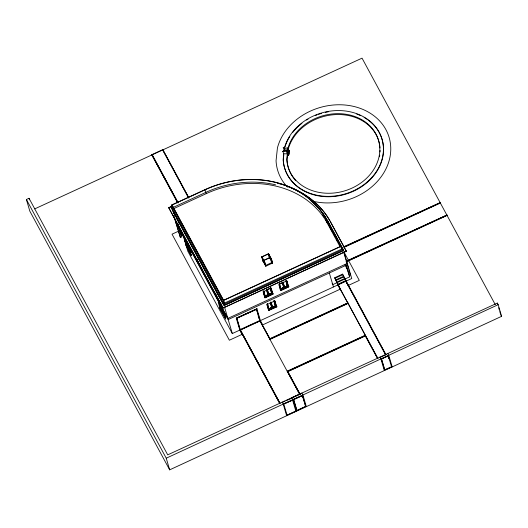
<?xml version="1.0" encoding="UTF-8"?>
<svg xmlns="http://www.w3.org/2000/svg" width="528" height="528" viewBox="0 0 528 528"><rect width="100%" height="100%" fill="white"/><g stroke="black" fill="none" stroke-linecap="round" stroke-linejoin="round"><path stroke-width="0.79" d="M283.76 153.602L283.166 159.463A50.787 42.154 -16.4 0 0 355.991 189.559A50.787 42.154 -16.4 0 0 364.439 117.315A50.787 42.154 -16.4 0 0 284.566 147.53M284.117 150.295C283.681 149.51 284.137 151.8 284.176 150.018M283.364 159.053L283.793 155.054M287.371 153.74C288.064 154.783 286.354 151.523 287.687 150.051M287.344 153.872L288.413 153.866L288.77 150.084L284.137 150.124M287.483 154.334L288.552 154.328L288.895 150.513L288.255 150.513M288.552 154.328L288.895 150.513M287.615 154.803L288.691 154.796L289.034 150.975L288.394 150.982M288.691 154.796L289.034 150.975M288.902 154.526L289.06 153.061M284.143 150.249L288.77 150.084M283.701 154.433L282.975 151.318M288.143 150.216L287.727 150.223L288.13 150.091M287.41 153.707L287.925 155.377M201.623 267.722L201.848 269.405L197.644 260.977M221.74 306.207L216.097 295.112M219.608 308.062L225.773 318.899L219.892 308.015M219.925 308.029L220.691 307.606L225.911 317.242M224.004 312.972L225.515 319.018M186.681 246.767L187.519 246.325L186.463 242.761M169.666 469.847L166.241 458.198L498.175 304.676L497.31 303.079L167.713 454.859L29.027 198.29L26.4 199.498L29.825 211.147L169.666 469.847L501.6 316.325L498.175 304.676M283.747 404.006L292.631 400.099L283.747 404.006L287.08 415.186L295.878 411.121L292.545 399.934M293.594 399.452L302.478 395.545L305.725 406.567L296.927 410.632L293.594 399.452L296.927 410.632M384.754 370.016L381.421 358.829L388.337 355.832L381.506 358.987L384.754 370.016L391.578 366.854L388.245 355.674M293.68 399.61L302.478 395.545M296.842 410.474L305.639 406.408L302.392 395.38M384.668 369.857L391.578 366.854M151.826 154.961L151.972 154.453L178.121 202.818M162.584 150.005L162.73 149.497L188.872 197.861M34.69 208.903L362.043 58.153L495.277 304.63M171.851 204.93L205.009 189.664A93.251 77.398 -16.4 0 1 325.783 218.288L340.963 246.358L341.761 249.077L224.288 303.171L172.649 207.649L171.851 204.93L223.489 300.458L224.288 303.171M172.953 208.085L172.042 204.983L205.062 189.77A93.106 77.279 -16.4 0 1 325.657 218.354L340.771 246.312L341.682 249.421M346.355 251.282L330.403 221.694L346.355 251.282L222.974 308.095L168.742 207.775L172.379 205.88M168.742 207.775L171.699 206.415M171.58 208.468L171.237 207.306L172.722 206.62M172.649 207.649L205.808 192.383A93.251 77.398 -16.4 0 1 275.596 184.826M173.184 208.864L206.204 193.657A93.106 77.279 -16.4 0 1 326.799 222.235L339.999 246.655M180.22 230.406L172.036 234.175L229.363 340.223L242.543 334.151M173.745 215.84L180.411 237.541L181.784 236.907L179.045 227.588M184.477 239.844L189.479 249.025L184.919 240.596L186.476 246.807M186.82 243.362L187.638 246.517L186.496 242.636M191.182 255.202L189.407 248.965L191.182 255.202L186.622 246.662L190.918 255.017M263.083 261.538L261.716 256.885L268.567 253.724L271.491 259.136L272.633 263.017L265.782 266.171L262.858 260.766L269.709 257.611L272.633 263.017M263.063 260.872L261.901 256.931L268.495 253.895L271.359 259.195L272.501 263.076L269.287 257.136M263.776 260.476L269.636 257.776L268.495 253.895M261.901 256.931L264.772 262.231L261.716 256.885M265.564 265.472L272.158 262.436M224.473 303.395L223.562 300.287L340.771 246.312M223.489 300.458L340.963 246.358M343.979 246.695L440.246 202.64L344.098 246.906M344.091 247.084L440.246 202.811M344.183 247.315L440.359 203.029L440.128 202.422M343.174 249.421L343.517 250.589L224.077 305.593L223.733 304.425L343.174 249.421L327.538 220.519A94.321 78.283 -16.4 0 0 311.091 201.023M220.044 304.669L220.823 307.837L219.912 304.729M220.196 304.966L221.041 307.85L223.529 312.2M222.974 308.095L346.295 251.09M267.247 289.41L269.458 288.387M280.117 283.477L281.596 282.797M221.041 307.85L223.595 312.338M222.935 310.028L223.78 312.913L223.588 311.434M268.046 294.703L265.096 296.063L268.072 294.756L266.587 289.707M268.699 294.4L271.682 293.093L268.732 294.452L267.214 289.357M280.837 288.809L283.82 287.509L280.87 288.862L279.352 283.767M284.447 287.153L287.43 285.846L284.473 287.206L282.962 282.104M270.468 287.701L272.065 293.139L264.911 296.564L263.254 291.027M286.216 280.454L287.813 285.886L280.652 289.318L278.995 283.774M264.594 296.756L272.461 293.132L273.082 294.004L264.97 297.825L264.957 297.455M272.507 293.291L272.857 293.931L271.141 288.103L263.274 291.727L264.983 297.554L264.64 296.914L272.507 293.291L271.003 288.176M286.75 280.922L288.255 286.037L280.381 289.661L279.088 285.259M280.573 290.268L280.335 289.509L288.209 285.886L288.823 286.75L280.711 290.578L280.573 290.268L280.711 290.578M264.851 297.614L272.956 293.773M280.599 290.36L288.704 286.519M264.97 297.825L273.082 294.004M280.691 290.499L288.823 286.75M346.229 261.182L446.959 215.068L346.342 261.393M346.309 261.591L446.959 215.239M346.454 261.782L447.077 215.45L446.846 214.85M236.273 318.179L256.958 308.854L236.273 318.179L239.87 330.257L260.462 320.773L256.872 308.695M240.326 330.046L236.815 318.239L256.489 309.177L260.007 320.984M256.575 309.342L236.815 318.239M342.56 274.124L342.731 274.712L334.864 278.335L334.693 277.754L342.56 274.124L345.154 278.929L345.84 281.259L385.737 355.001M272.474 307.21L275.451 305.903L272.501 307.263L270.989 302.168M271.847 307.567L268.864 308.873L271.847 307.567L270.329 302.465M274.237 300.511L275.84 305.95L268.679 309.375L267.082 303.943M276.283 306.101L276.626 306.742L274.91 300.914L267.043 304.537L268.759 310.365L268.409 309.725L276.283 306.101L274.778 300.986M276.85 306.814L268.627 310.424L268.363 309.566L276.236 305.943L276.87 306.893L276.731 306.583M268.627 310.424L276.758 306.676M343.596 276.309L343.768 276.89L335.9 280.513L335.729 279.932L343.596 276.309L342.731 274.712M336.937 282.698L336.765 282.117L344.632 278.494L343.768 276.89M344.632 278.494L344.804 279.074L332.759 284.638L332.152 283.516M345.154 278.929L349.681 276.844L346.256 265.195M337.63 284.605L348.044 303.442L269.993 339.385L259.901 320.542L270.257 339.266M344.018 252.12L359.297 280.388L348.15 285.523L345.84 281.259L346.018 280.744L385.889 354.493M240.075 330.112L239.963 329.723L259.776 320.555L299.449 393.888M337.63 284.783L345.319 281.239M183.737 237.323L187.849 251.302L232.307 333.544L351.747 278.54L343.86 251.75M262.225 325.09L340.309 289.133L334.693 277.754M269.881 339.002L347.932 303.052M347.932 303.237L270.138 339.055L270.026 338.666L347.82 302.841L377.817 358.347M365.442 335.623L287.39 371.573L287.272 371.184L365.33 335.24L365.561 335.848L287.767 371.666L287.648 371.276L365.435 335.458M282.784 402.217L284.988 401.201M286.46 400.528L291.68 398.317M380.543 357.199L386.694 354.367M292.03 397.604L301.877 393.076L302.914 394.99L306.339 406.633M293.377 397.333L300.709 393.961M288.301 150.671L288.941 150.665M288.44 151.14L289.08 151.133M283.741 153.787L288.413 153.866M287.437 154.183L288.506 154.176M288.644 154.638L287.569 154.645L287.041 159.925A47.131 39.118 -16.4 0 0 295.746 180.728M287.569 153.648L288.083 155.324M282.916 151.272L282.586 151.358L282.935 151.635L286.994 151.193L286.664 151.582L287.819 155.351M287.668 153.674L288.149 155.239M260.02 320.932L256.344 308.913M283.094 184.78A96.452 80.058 -16.4 0 1 329.736 220.519L330.462 221.885M327.822 221.489L343.464 250.391L224.017 305.395L171.521 208.276M295.878 411.121L287.08 415.186M500.735 314.721L501.6 316.325M327.941 223.509L332.93 232.742M333.696 234.161L335.617 237.712M336.389 239.138L337.154 240.557M339.458 244.814L340.223 246.233M346.137 261.261L347.292 263.399L227.845 318.404L175.349 221.278M346.474 262.423L347.635 264.561L228.188 319.565L175.692 222.446M344.982 264.97L347.721 270.032M349.681 276.844L345.88 264.851M387.809 353.503L388.766 355.278L392.192 366.927M344.804 279.074L345.668 280.672L337.801 284.302L337.22 283.232M345.761 280.863L385.625 354.611M379.929 357.133L380.893 358.921L384.318 370.57M335.148 278.87L335.729 279.932M336.184 281.048L336.765 282.117M377.929 358.73L337.887 284.486M377.553 358.466L365.178 335.755M285.938 280.797L287.43 285.846M288.255 286.037L288.598 286.678L286.882 280.856L279.015 284.48L280.724 290.301L280.124 289.186M287.813 285.886L286.268 280.559M271.055 260.931L272.131 262.918M262.7 260.172L265.914 266.112L264.772 262.231M272.065 293.139L270.527 287.813M273.966 300.861L275.451 305.903M273.814 300.828L275.306 305.837L272.554 307.111L271.062 302.095M275.84 305.95L274.296 300.623M266.435 289.681L267.934 294.69M268.072 294.756L265.175 295.957L263.683 290.948M260.377 320.615L262.68 324.878M287.648 371.276L300.023 394.165M287.648 371.448L299.805 393.934M287.272 371.184L299.726 394.218M188.602 197.531L162.73 149.675L151.708 154.75L177.58 202.6M162.466 149.622L188.615 197.98M292.024 397.61L293.066 399.544L296.492 411.187M177.844 202.481L151.972 154.453M151.714 154.572L177.857 202.937M282.17 402.151L283.219 404.098L286.651 415.741M240.227 329.604L280.038 403.26M279.761 402.93L240.095 329.617L236.894 318.754M239.963 329.723L279.774 403.379M239.963 329.894L279.886 403.768M172.042 204.983L223.562 300.287M239.778 330.099L242.088 334.363M171.237 207.306L223.733 304.425M172.9 211.444L175.501 216.256M176.616 218.321L197.512 256.978M197.776 257.466L221.338 301.059M222.07 302.405L222.862 303.871M173.448 212.461L175.369 216.005M176.134 217.424L179.197 223.093M168.689 207.583L222.915 307.903M197.386 261.116L201.828 269.333M215.84 295.251L221.72 306.134M224.341 313.467L225.357 315.341M225.278 315.46L218.236 302.3L219.952 308.128L220.737 307.765L219.648 304.062M189.308 249.011L185.084 240.966L186.701 246.833L184.919 240.596M223.78 312.913L225.185 315.506M187.737 246.47L191.037 252.582M220.955 307.778L225.258 315.737M187.519 246.325L190.938 252.622M186.193 245.672L191.281 255.156M26.4 199.498L166.241 458.198M207.887 276.038L209.022 278.236M497.31 303.079L497.765 304.63M498.676 307.738L499.363 310.068M499.818 311.619L500.504 313.949M388.265 357.086L388.714 358.598M343.939 252.958L346.454 261.499M347.252 264.218L348.401 268.099M348.856 269.656L349.543 271.986M349.767 272.758L350.453 275.088M329.756 220.513L329.809 220.704A96.452 80.058 -16.4 0 0 286.849 186.193M346.018 280.744L346.137 281.134M328.159 221.635L328.495 222.803M327.538 220.519L327.881 221.687M326.377 219.377L327.175 222.09M326.245 219.437L327.386 223.318M325.776 218.288L326.172 219.648M325.644 218.354L326.786 222.235M329.333 272.989L333.445 286.968M287.734 150.209C286.889 144.87 288.288 149.807 283.47 147.873C282.15 146.929 285.331 149.054 284.262 150.638M287.509 153.655L287.984 155.371M284.018 150.025L284.196 150.718M284.09 150.77L283.906 150.025L284.038 150.777M283.741 150.157L283.932 150.751M283.411 153.74L283.648 154.44M283.351 153.82L283.503 154.387M286.493 280.467L287.991 285.562M285.833 280.85L287.285 285.78L284.526 287.047L283.034 282.038M282.836 282.889L284.203 287.549M282.308 282.407L283.82 287.509M282.183 282.427L283.675 287.437L280.922 288.71L279.424 283.701M271.168 259.149L272.316 263.03M268.567 253.724L269.478 256.832M268.303 253.849L269.676 258.509M264.581 262.185L265.782 266.171M270.752 287.714L272.039 292.083M274.949 301.976L275.807 304.894M302.221 396.139L302.683 397.709M270.171 287.998L271.682 293.093M270.085 288.097L271.537 293.027L268.785 294.301L267.333 289.37M266.858 289.364L268.462 294.802M270.633 302.174L272.23 307.613M270.204 302.491L271.702 307.501L268.943 308.768L267.452 303.758M263.611 291.014L265.122 296.116M267.379 303.824L268.891 308.926M263.135 291.799L264.64 296.914M266.904 304.61L268.409 309.725M260.165 320.417L260.278 320.806M258.172 315.823L258.852 318.153M205.009 189.664L206.204 193.657M224.42 306.755L232.307 333.544M221.305 303.798L221.945 305.983M223.456 311.428L223.905 312.893M222.908 310.088L223.694 312.84M222.856 310.22L223.496 312.378M220.645 305.666L221.265 307.778M220.295 304.92L221.166 307.824M215.536 293.132L216.183 295.317M197.089 258.997L197.729 261.182M162.73 149.497L162.842 149.886M182.246 232.28L183.394 236.161M178.075 223.846L179.672 229.277M179.81 231.125L181.183 235.785M174.352 216.962L175.956 222.4M176.299 223.562L180.411 237.541M29.027 198.29L29.482 199.841M368.115 120.041A50.787 42.154 -16.4 0 1 353.971 190.997A50.787 42.154 -16.4 0 1 283.279 159.852M284.678 147.919A50.787 42.154 -16.4 0 1 289.846 136.435M292.69 132.422A50.787 42.154 -16.4 0 1 301.963 123.301M306.629 120.061A50.787 42.154 -16.4 0 1 308.022 119.216M315.434 115.546A50.787 42.154 -16.4 0 1 316.972 114.932M318.523 114.365A50.787 42.154 -16.4 0 1 321.486 113.408M325.281 112.424A50.787 42.154 -16.4 0 1 328.357 111.811M356.743 114.055A50.787 42.154 -16.4 0 1 360.518 115.599M364.109 117.447A50.787 42.154 -16.4 0 1 367.442 119.559M380.081 150.361A47.131 39.118 -16.4 0 1 380.048 151.958M379.738 155.179A47.131 39.118 -16.4 0 1 379.474 156.79M288.149 149.53A47.131 39.118 -16.4 0 1 337.339 114.543A47.131 39.118 -16.4 0 1 380.002 147.992M311.969 201.003A58.106 48.226 -16.4 0 0 387.691 164.947A58.106 48.226 -16.4 0 0 349.028 105.508A58.106 48.226 -16.4 0 0 277.431 147.906L276.058 160.717A58.106 48.226 -16.4 0 0 287.522 187.15M277.787 183.322A96.452 80.058 -16.4 0 1 281.589 184.338M323.063 214.216A94.321 78.283 -16.4 0 1 324.911 216.797M326.212 218.79A94.321 78.283 -16.4 0 1 327.433 220.81M322.793 215.068A93.251 77.398 -16.4 0 1 324.133 217.008M325.796 219.661A93.251 77.398 -16.4 0 1 326.581 221.008M287.885 148.639L286.777 159.034A47.131 39.118 -16.4 0 0 354.592 186.833A47.131 39.118 -16.4 0 0 361.772 119.678A47.131 39.118 -16.4 0 0 287.885 148.639"/></g></svg>
